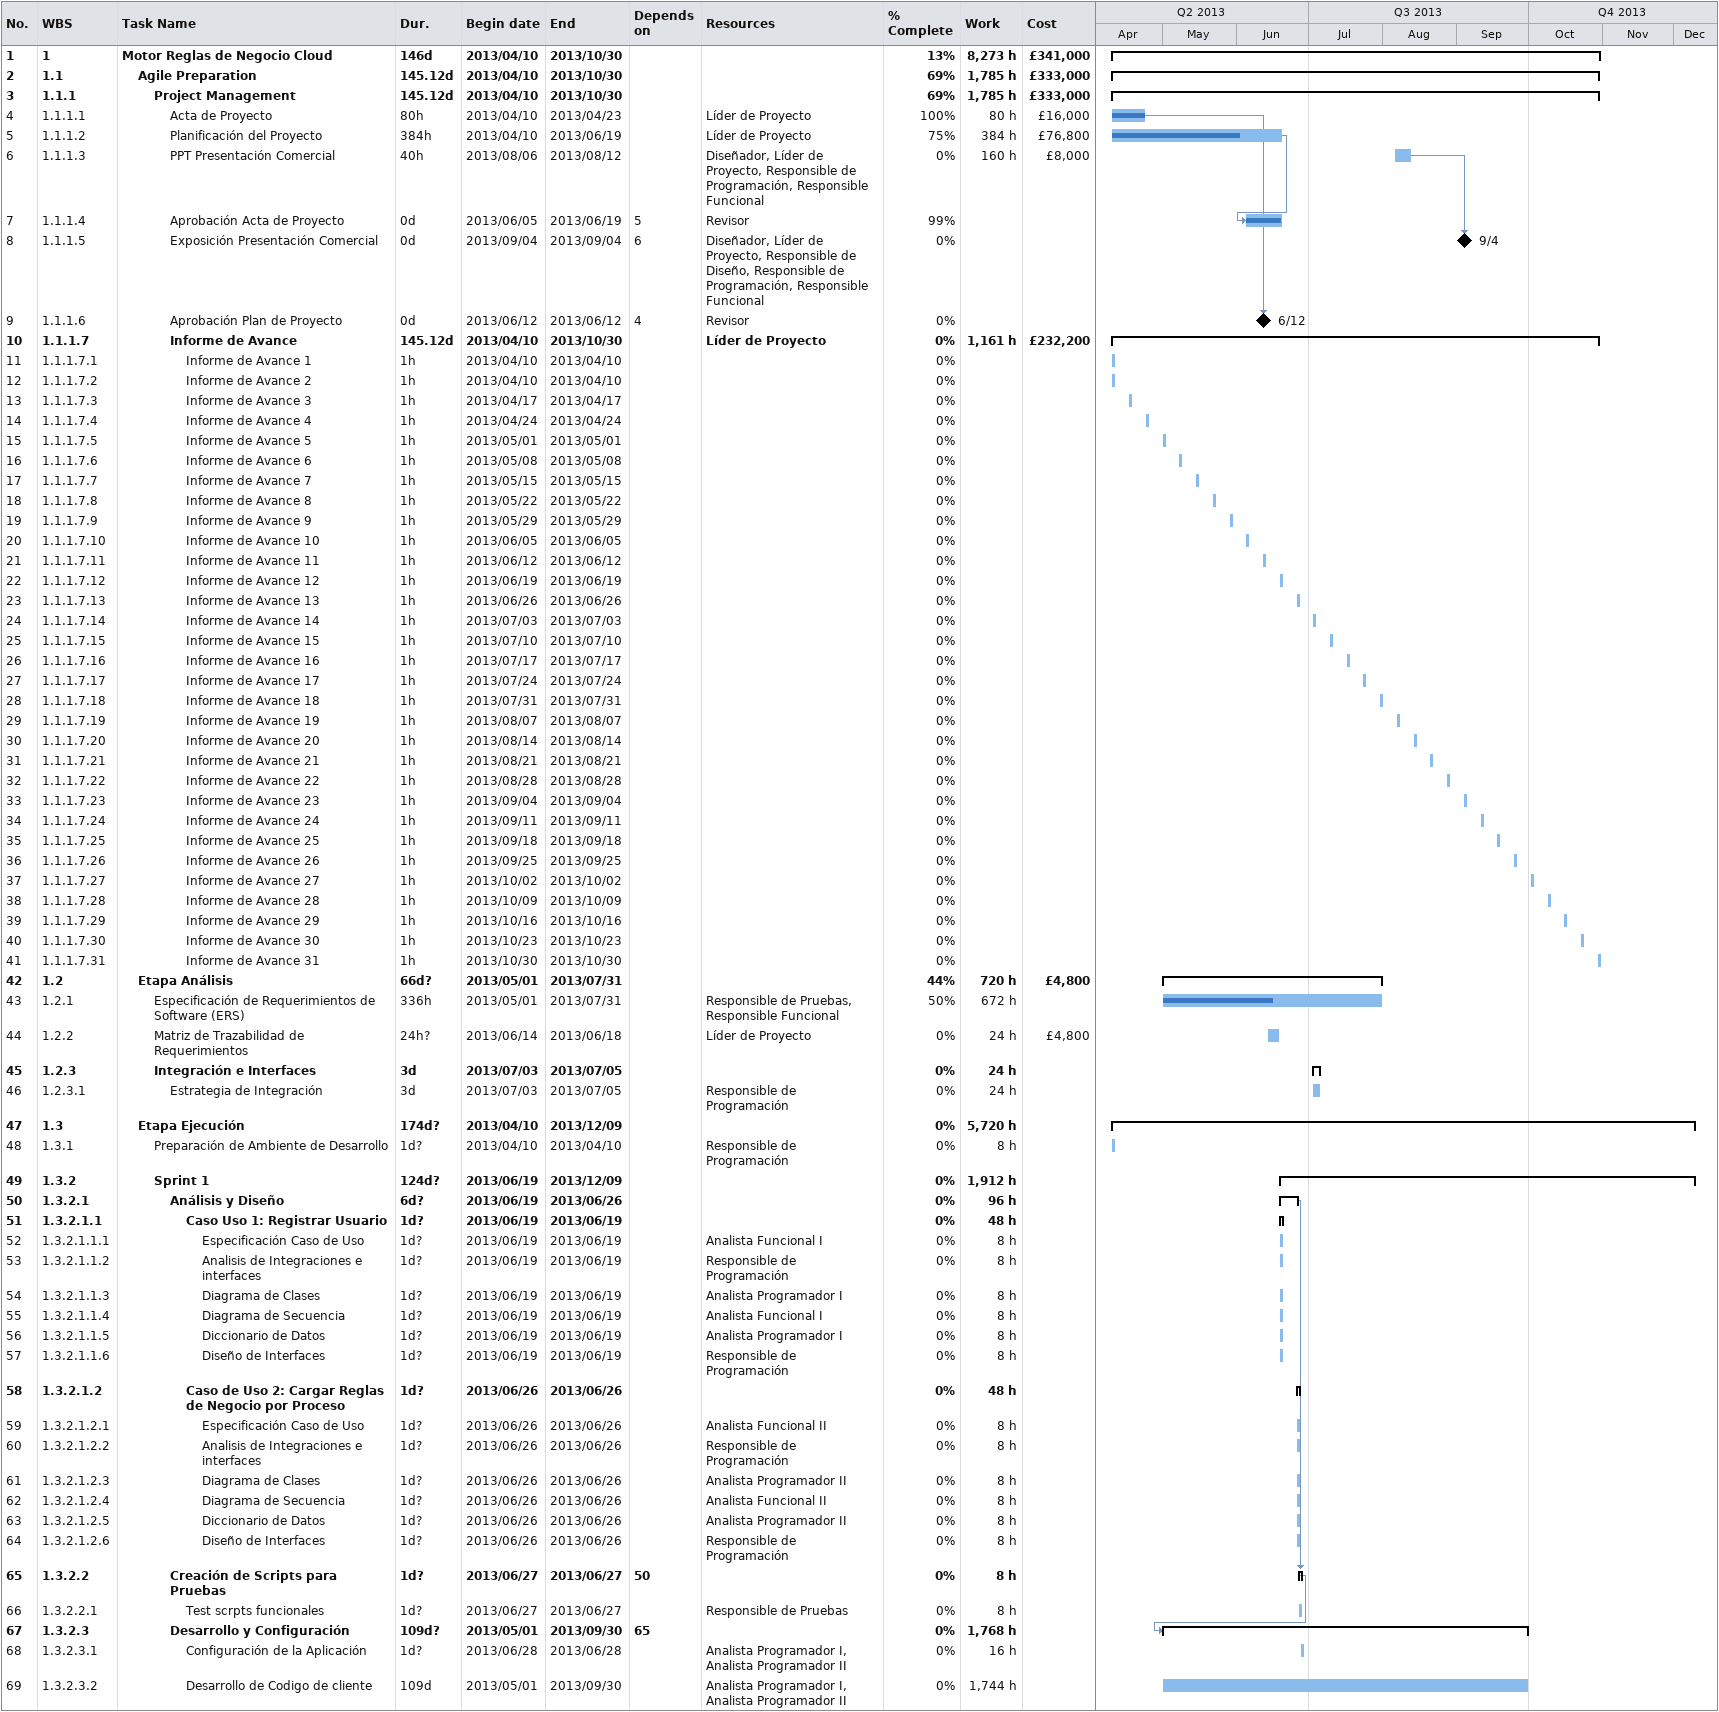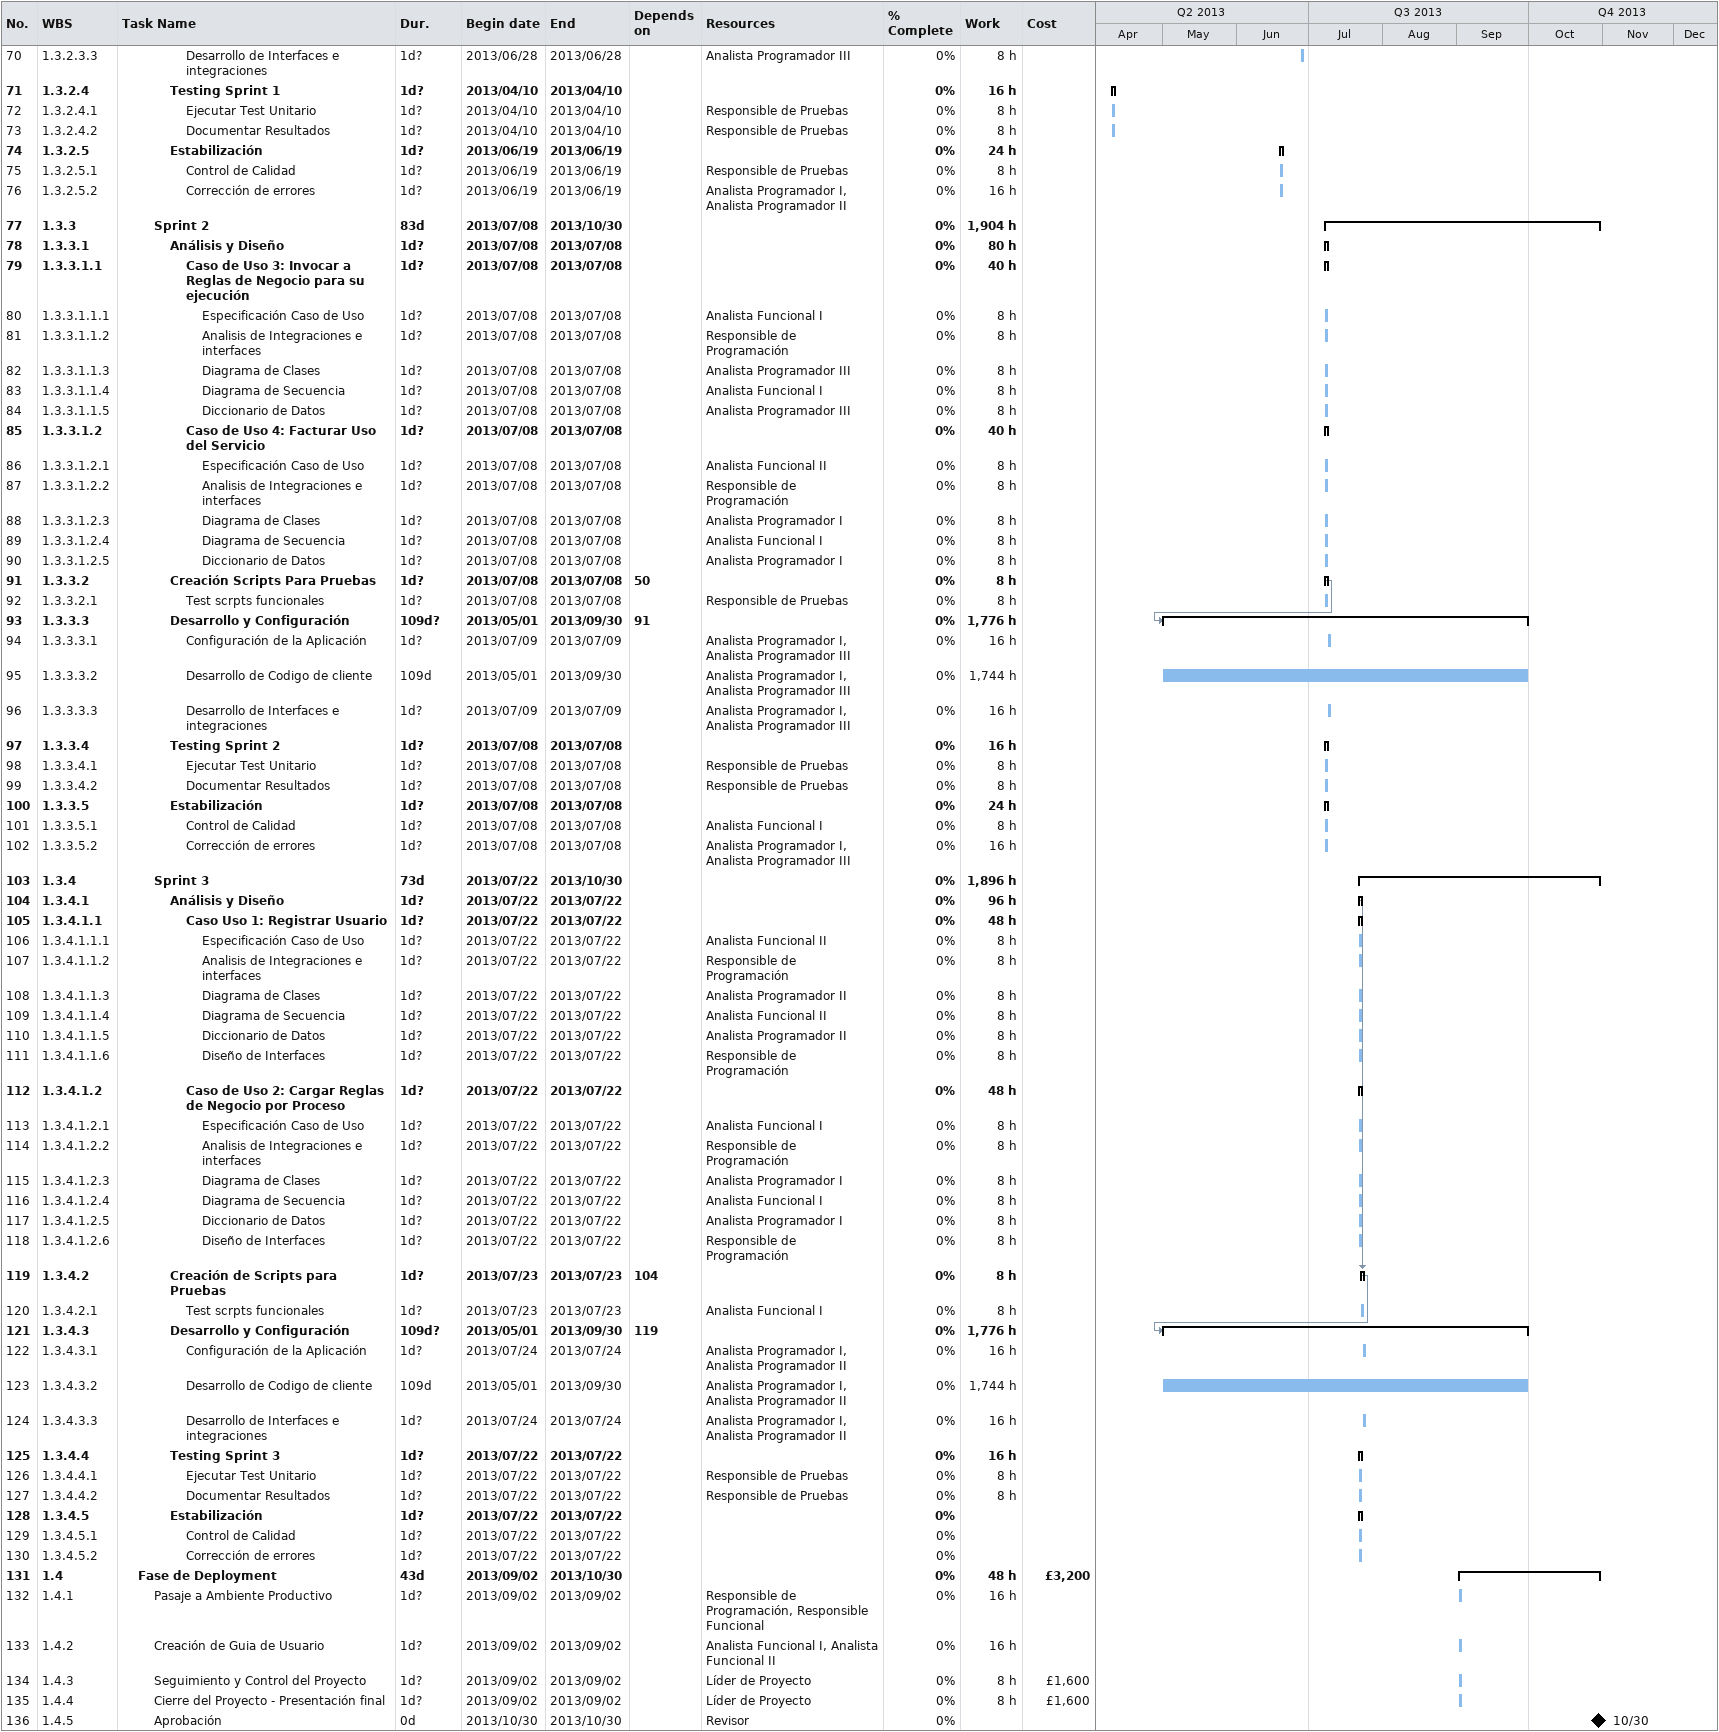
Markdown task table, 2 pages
| ID | WBS | Task | Duration | Start | Finish | Predecessors | Resources | % complete | Work (h) | Cost (£) |
|---|---|---|---|---|---|---|---|---|---|---|
| 1 | 1 | **Motor Reglas de Negocio Cloud** | 146d | 2013-04-10 | 2013-10-30 |  |  | 13 | 8273 | 341000 |
| 2 | 1.1 | **Agile Preparation** | 145.12d | 2013-04-10 | 2013-10-30 |  |  | 69 | 1785 | 333000 |
| 3 | 1.1.1 | **Project Management** | 145.12d | 2013-04-10 | 2013-10-30 |  |  | 69 | 1785 | 333000 |
| 4 | 1.1.1.1 | Acta de Proyecto | 80h | 2013-04-10 | 2013-04-23 |  | Líder de Proyecto | 100 | 80 | 16000 |
| 5 | 1.1.1.2 | Planificación del Proyecto | 384h | 2013-04-10 | 2013-06-19 |  | Líder de Proyecto | 75 | 384 | 76800 |
| 6 | 1.1.1.3 | PPT Presentación Comercial | 40h | 2013-08-06 | 2013-08-12 |  | Diseñador, Líder de Proyecto, Responsible de Programación, Responsible Funcional | 0 | 160 | 8000 |
| 7 | 1.1.1.4 | Aprobación Acta de Proyecto | 0d | 2013-06-05 | 2013-06-19 | 5 | Revisor | 99 |  |  |
| 8 | 1.1.1.5 | Exposición Presentación Comercial | 0d | 2013-09-04 | 2013-09-04 | 6 | Diseñador, Líder de Proyecto, Responsible de Diseño, Responsible de Programación, Responsible Funcional | 0 |  |  |
| 9 | 1.1.1.6 | Aprobación Plan de Proyecto | 0d | 2013-06-12 | 2013-06-12 | 4 | Revisor | 0 |  |  |
| 10 | 1.1.1.7 | **Informe de Avance** | 145.12d | 2013-04-10 | 2013-10-30 |  | Líder de Proyecto | 0 | 1161 | 232200 |
| 11 | 1.1.1.7.1 | Informe de Avance 1 | 1h | 2013-04-10 | 2013-04-10 |  |  | 0 |  |  |
| 12 | 1.1.1.7.2 | Informe de Avance 2 | 1h | 2013-04-10 | 2013-04-10 |  |  | 0 |  |  |
| 13 | 1.1.1.7.3 | Informe de Avance 3 | 1h | 2013-04-17 | 2013-04-17 |  |  | 0 |  |  |
| 14 | 1.1.1.7.4 | Informe de Avance 4 | 1h | 2013-04-24 | 2013-04-24 |  |  | 0 |  |  |
| 15 | 1.1.1.7.5 | Informe de Avance 5 | 1h | 2013-05-01 | 2013-05-01 |  |  | 0 |  |  |
| 16 | 1.1.1.7.6 | Informe de Avance 6 | 1h | 2013-05-08 | 2013-05-08 |  |  | 0 |  |  |
| 17 | 1.1.1.7.7 | Informe de Avance 7 | 1h | 2013-05-15 | 2013-05-15 |  |  | 0 |  |  |
| 18 | 1.1.1.7.8 | Informe de Avance 8 | 1h | 2013-05-22 | 2013-05-22 |  |  | 0 |  |  |
| 19 | 1.1.1.7.9 | Informe de Avance 9 | 1h | 2013-05-29 | 2013-05-29 |  |  | 0 |  |  |
| 20 | 1.1.1.7.10 | Informe de Avance 10 | 1h | 2013-06-05 | 2013-06-05 |  |  | 0 |  |  |
| 21 | 1.1.1.7.11 | Informe de Avance 11 | 1h | 2013-06-12 | 2013-06-12 |  |  | 0 |  |  |
| 22 | 1.1.1.7.12 | Informe de Avance 12 | 1h | 2013-06-19 | 2013-06-19 |  |  | 0 |  |  |
| 23 | 1.1.1.7.13 | Informe de Avance 13 | 1h | 2013-06-26 | 2013-06-26 |  |  | 0 |  |  |
| 24 | 1.1.1.7.14 | Informe de Avance 14 | 1h | 2013-07-03 | 2013-07-03 |  |  | 0 |  |  |
| 25 | 1.1.1.7.15 | Informe de Avance 15 | 1h | 2013-07-10 | 2013-07-10 |  |  | 0 |  |  |
| 26 | 1.1.1.7.16 | Informe de Avance 16 | 1h | 2013-07-17 | 2013-07-17 |  |  | 0 |  |  |
| 27 | 1.1.1.7.17 | Informe de Avance 17 | 1h | 2013-07-24 | 2013-07-24 |  |  | 0 |  |  |
| 28 | 1.1.1.7.18 | Informe de Avance 18 | 1h | 2013-07-31 | 2013-07-31 |  |  | 0 |  |  |
| 29 | 1.1.1.7.19 | Informe de Avance 19 | 1h | 2013-08-07 | 2013-08-07 |  |  | 0 |  |  |
| 30 | 1.1.1.7.20 | Informe de Avance 20 | 1h | 2013-08-14 | 2013-08-14 |  |  | 0 |  |  |
| 31 | 1.1.1.7.21 | Informe de Avance 21 | 1h | 2013-08-21 | 2013-08-21 |  |  | 0 |  |  |
| 32 | 1.1.1.7.22 | Informe de Avance 22 | 1h | 2013-08-28 | 2013-08-28 |  |  | 0 |  |  |
| 33 | 1.1.1.7.23 | Informe de Avance 23 | 1h | 2013-09-04 | 2013-09-04 |  |  | 0 |  |  |
| 34 | 1.1.1.7.24 | Informe de Avance 24 | 1h | 2013-09-11 | 2013-09-11 |  |  | 0 |  |  |
| 35 | 1.1.1.7.25 | Informe de Avance 25 | 1h | 2013-09-18 | 2013-09-18 |  |  | 0 |  |  |
| 36 | 1.1.1.7.26 | Informe de Avance 26 | 1h | 2013-09-25 | 2013-09-25 |  |  | 0 |  |  |
| 37 | 1.1.1.7.27 | Informe de Avance 27 | 1h | 2013-10-02 | 2013-10-02 |  |  | 0 |  |  |
| 38 | 1.1.1.7.28 | Informe de Avance 28 | 1h | 2013-10-09 | 2013-10-09 |  |  | 0 |  |  |
| 39 | 1.1.1.7.29 | Informe de Avance 29 | 1h | 2013-10-16 | 2013-10-16 |  |  | 0 |  |  |
| 40 | 1.1.1.7.30 | Informe de Avance 30 | 1h | 2013-10-23 | 2013-10-23 |  |  | 0 |  |  |
| 41 | 1.1.1.7.31 | Informe de Avance 31 | 1h | 2013-10-30 | 2013-10-30 |  |  | 0 |  |  |
| 42 | 1.2 | **Etapa Análisis** | 66d? | 2013-05-01 | 2013-07-31 |  |  | 44 | 720 | 4800 |
| 43 | 1.2.1 | Especificación de Requerimientos de Software (ERS) | 336h | 2013-05-01 | 2013-07-31 |  | Responsible de Pruebas, Responsible Funcional | 50 | 672 |  |
| 44 | 1.2.2 | Matriz de Trazabilidad de Requerimientos | 24h? | 2013-06-14 | 2013-06-18 |  | Líder de Proyecto | 0 | 24 | 4800 |
| 45 | 1.2.3 | **Integración e Interfaces** | 3d | 2013-07-03 | 2013-07-05 |  |  | 0 | 24 |  |
| 46 | 1.2.3.1 | Estrategia de Integración | 3d | 2013-07-03 | 2013-07-05 |  | Responsible de Programación | 0 | 24 |  |
| 47 | 1.3 | **Etapa Ejecución** | 174d? | 2013-04-10 | 2013-12-09 |  |  | 0 | 5720 |  |
| 48 | 1.3.1 | Preparación de Ambiente de Desarrollo | 1d? | 2013-04-10 | 2013-04-10 |  | Responsible de Programación | 0 | 8 |  |
| 49 | 1.3.2 | **Sprint 1** | 124d? | 2013-06-19 | 2013-12-09 |  |  | 0 | 1912 |  |
| 50 | 1.3.2.1 | **Análisis y Diseño** | 6d? | 2013-06-19 | 2013-06-26 |  |  | 0 | 96 |  |
| 51 | 1.3.2.1.1 | **Caso Uso 1: Registrar Usuario** | 1d? | 2013-06-19 | 2013-06-19 |  |  | 0 | 48 |  |
| 52 | 1.3.2.1.1.1 | Especificación Caso de Uso | 1d? | 2013-06-19 | 2013-06-19 |  | Analista Funcional I | 0 | 8 |  |
| 53 | 1.3.2.1.1.2 | Analisis de Integraciones e interfaces | 1d? | 2013-06-19 | 2013-06-19 |  | Responsible de Programación | 0 | 8 |  |
| 54 | 1.3.2.1.1.3 | Diagrama de Clases | 1d? | 2013-06-19 | 2013-06-19 |  | Analista Programador I | 0 | 8 |  |
| 55 | 1.3.2.1.1.4 | Diagrama de Secuencia | 1d? | 2013-06-19 | 2013-06-19 |  | Analista Funcional I | 0 | 8 |  |
| 56 | 1.3.2.1.1.5 | Diccionario de Datos | 1d? | 2013-06-19 | 2013-06-19 |  | Analista Programador I | 0 | 8 |  |
| 57 | 1.3.2.1.1.6 | Diseño de Interfaces | 1d? | 2013-06-19 | 2013-06-19 |  | Responsible de Programación | 0 | 8 |  |
| 58 | 1.3.2.1.2 | **Caso de Uso 2: Cargar Reglas de Negocio por Proceso** | 1d? | 2013-06-26 | 2013-06-26 |  |  | 0 | 48 |  |
| 59 | 1.3.2.1.2.1 | Especificación Caso de Uso | 1d? | 2013-06-26 | 2013-06-26 |  | Analista Funcional II | 0 | 8 |  |
| 60 | 1.3.2.1.2.2 | Analisis de Integraciones e interfaces | 1d? | 2013-06-26 | 2013-06-26 |  | Responsible de Programación | 0 | 8 |  |
| 61 | 1.3.2.1.2.3 | Diagrama de Clases | 1d? | 2013-06-26 | 2013-06-26 |  | Analista Programador II | 0 | 8 |  |
| 62 | 1.3.2.1.2.4 | Diagrama de Secuencia | 1d? | 2013-06-26 | 2013-06-26 |  | Analista Funcional II | 0 | 8 |  |
| 63 | 1.3.2.1.2.5 | Diccionario de Datos | 1d? | 2013-06-26 | 2013-06-26 |  | Analista Programador II | 0 | 8 |  |
| 64 | 1.3.2.1.2.6 | Diseño de Interfaces | 1d? | 2013-06-26 | 2013-06-26 |  | Responsible de Programación | 0 | 8 |  |
| 65 | 1.3.2.2 | **Creación de Scripts para Pruebas** | 1d? | 2013-06-27 | 2013-06-27 | 50 |  | 0 | 8 |  |
| 66 | 1.3.2.2.1 | Test scrpts funcionales | 1d? | 2013-06-27 | 2013-06-27 |  | Responsible de Pruebas | 0 | 8 |  |
| 67 | 1.3.2.3 | **Desarrollo y Configuración** | 109d? | 2013-05-01 | 2013-09-30 | 65 |  | 0 | 1768 |  |
| 68 | 1.3.2.3.1 | Configuración de la Aplicación | 1d? | 2013-06-28 | 2013-06-28 |  | Analista Programador I, Analista Programador II | 0 | 16 |  |
| 69 | 1.3.2.3.2 | Desarrollo de Codigo de cliente | 109d | 2013-05-01 | 2013-09-30 |  | Analista Programador I, Analista Programador II | 0 | 1744 |  |
| 70 | 1.3.2.3.3 | Desarrollo de Interfaces e integraciones | 1d? | 2013-06-28 | 2013-06-28 |  | Analista Programador III | 0 | 8 |  |
| 71 | 1.3.2.4 | **Testing Sprint 1** | 1d? | 2013-04-10 | 2013-04-10 |  |  | 0 | 16 |  |
| 72 | 1.3.2.4.1 | Ejecutar Test Unitario | 1d? | 2013-04-10 | 2013-04-10 |  | Responsible de Pruebas | 0 | 8 |  |
| 73 | 1.3.2.4.2 | Documentar Resultados | 1d? | 2013-04-10 | 2013-04-10 |  | Responsible de Pruebas | 0 | 8 |  |
| 74 | 1.3.2.5 | **Estabilización** | 1d? | 2013-06-19 | 2013-06-19 |  |  | 0 | 24 |  |
| 75 | 1.3.2.5.1 | Control de Calidad | 1d? | 2013-06-19 | 2013-06-19 |  | Responsible de Pruebas | 0 | 8 |  |
| 76 | 1.3.2.5.2 | Corrección de errores | 1d? | 2013-06-19 | 2013-06-19 |  | Analista Programador I, Analista Programador II | 0 | 16 |  |
| 77 | 1.3.3 | **Sprint 2** | 83d | 2013-07-08 | 2013-10-30 |  |  | 0 | 1904 |  |
| 78 | 1.3.3.1 | **Análisis y Diseño** | 1d? | 2013-07-08 | 2013-07-08 |  |  | 0 | 80 |  |
| 79 | 1.3.3.1.1 | **Caso de Uso 3: Invocar a Reglas de Negocio para su ejecución** | 1d? | 2013-07-08 | 2013-07-08 |  |  | 0 | 40 |  |
| 80 | 1.3.3.1.1.1 | Especificación Caso de Uso | 1d? | 2013-07-08 | 2013-07-08 |  | Analista Funcional I | 0 | 8 |  |
| 81 | 1.3.3.1.1.2 | Analisis de Integraciones e interfaces | 1d? | 2013-07-08 | 2013-07-08 |  | Responsible de Programación | 0 | 8 |  |
| 82 | 1.3.3.1.1.3 | Diagrama de Clases | 1d? | 2013-07-08 | 2013-07-08 |  | Analista Programador III | 0 | 8 |  |
| 83 | 1.3.3.1.1.4 | Diagrama de Secuencia | 1d? | 2013-07-08 | 2013-07-08 |  | Analista Funcional I | 0 | 8 |  |
| 84 | 1.3.3.1.1.5 | Diccionario de Datos | 1d? | 2013-07-08 | 2013-07-08 |  | Analista Programador III | 0 | 8 |  |
| 85 | 1.3.3.1.2 | **Caso de Uso 4: Facturar Uso del Servicio** | 1d? | 2013-07-08 | 2013-07-08 |  |  | 0 | 40 |  |
| 86 | 1.3.3.1.2.1 | Especificación Caso de Uso | 1d? | 2013-07-08 | 2013-07-08 |  | Analista Funcional II | 0 | 8 |  |
| 87 | 1.3.3.1.2.2 | Analisis de Integraciones e interfaces | 1d? | 2013-07-08 | 2013-07-08 |  | Responsible de Programación | 0 | 8 |  |
| 88 | 1.3.3.1.2.3 | Diagrama de Clases | 1d? | 2013-07-08 | 2013-07-08 |  | Analista Programador I | 0 | 8 |  |
| 89 | 1.3.3.1.2.4 | Diagrama de Secuencia | 1d? | 2013-07-08 | 2013-07-08 |  | Analista Funcional I | 0 | 8 |  |
| 90 | 1.3.3.1.2.5 | Diccionario de Datos | 1d? | 2013-07-08 | 2013-07-08 |  | Analista Programador I | 0 | 8 |  |
| 91 | 1.3.3.2 | **Creación Scripts Para Pruebas** | 1d? | 2013-07-08 | 2013-07-08 | 50 |  | 0 | 8 |  |
| 92 | 1.3.3.2.1 | Test scrpts funcionales | 1d? | 2013-07-08 | 2013-07-08 |  | Responsible de Pruebas | 0 | 8 |  |
| 93 | 1.3.3.3 | **Desarrollo y Configuración** | 109d? | 2013-05-01 | 2013-09-30 | 91 |  | 0 | 1776 |  |
| 94 | 1.3.3.3.1 | Configuración de la Aplicación | 1d? | 2013-07-09 | 2013-07-09 |  | Analista Programador I, Analista Programador III | 0 | 16 |  |
| 95 | 1.3.3.3.2 | Desarrollo de Codigo de cliente | 109d | 2013-05-01 | 2013-09-30 |  | Analista Programador I, Analista Programador III | 0 | 1744 |  |
| 96 | 1.3.3.3.3 | Desarrollo de Interfaces e integraciones | 1d? | 2013-07-09 | 2013-07-09 |  | Analista Programador I, Analista Programador III | 0 | 16 |  |
| 97 | 1.3.3.4 | **Testing Sprint 2** | 1d? | 2013-07-08 | 2013-07-08 |  |  | 0 | 16 |  |
| 98 | 1.3.3.4.1 | Ejecutar Test Unitario | 1d? | 2013-07-08 | 2013-07-08 |  | Responsible de Pruebas | 0 | 8 |  |
| 99 | 1.3.3.4.2 | Documentar Resultados | 1d? | 2013-07-08 | 2013-07-08 |  | Responsible de Pruebas | 0 | 8 |  |
| 100 | 1.3.3.5 | **Estabilización** | 1d? | 2013-07-08 | 2013-07-08 |  |  | 0 | 24 |  |
| 101 | 1.3.3.5.1 | Control de Calidad | 1d? | 2013-07-08 | 2013-07-08 |  | Analista Funcional I | 0 | 8 |  |
| 102 | 1.3.3.5.2 | Corrección de errores | 1d? | 2013-07-08 | 2013-07-08 |  | Analista Programador I, Analista Programador III | 0 | 16 |  |
| 103 | 1.3.4 | **Sprint 3** | 73d | 2013-07-22 | 2013-10-30 |  |  | 0 | 1896 |  |
| 104 | 1.3.4.1 | **Análisis y Diseño** | 1d? | 2013-07-22 | 2013-07-22 |  |  | 0 | 96 |  |
| 105 | 1.3.4.1.1 | **Caso Uso 1: Registrar Usuario** | 1d? | 2013-07-22 | 2013-07-22 |  |  | 0 | 48 |  |
| 106 | 1.3.4.1.1.1 | Especificación Caso de Uso | 1d? | 2013-07-22 | 2013-07-22 |  | Analista Funcional II | 0 | 8 |  |
| 107 | 1.3.4.1.1.2 | Analisis de Integraciones e interfaces | 1d? | 2013-07-22 | 2013-07-22 |  | Responsible de Programación | 0 | 8 |  |
| 108 | 1.3.4.1.1.3 | Diagrama de Clases | 1d? | 2013-07-22 | 2013-07-22 |  | Analista Programador II | 0 | 8 |  |
| 109 | 1.3.4.1.1.4 | Diagrama de Secuencia | 1d? | 2013-07-22 | 2013-07-22 |  | Analista Funcional II | 0 | 8 |  |
| 110 | 1.3.4.1.1.5 | Diccionario de Datos | 1d? | 2013-07-22 | 2013-07-22 |  | Analista Programador II | 0 | 8 |  |
| 111 | 1.3.4.1.1.6 | Diseño de Interfaces | 1d? | 2013-07-22 | 2013-07-22 |  | Responsible de Programación | 0 | 8 |  |
| 112 | 1.3.4.1.2 | **Caso de Uso 2: Cargar Reglas de Negocio por Proceso** | 1d? | 2013-07-22 | 2013-07-22 |  |  | 0 | 48 |  |
| 113 | 1.3.4.1.2.1 | Especificación Caso de Uso | 1d? | 2013-07-22 | 2013-07-22 |  | Analista Funcional I | 0 | 8 |  |
| 114 | 1.3.4.1.2.2 | Analisis de Integraciones e interfaces | 1d? | 2013-07-22 | 2013-07-22 |  | Responsible de Programación | 0 | 8 |  |
| 115 | 1.3.4.1.2.3 | Diagrama de Clases | 1d? | 2013-07-22 | 2013-07-22 |  | Analista Programador I | 0 | 8 |  |
| 116 | 1.3.4.1.2.4 | Diagrama de Secuencia | 1d? | 2013-07-22 | 2013-07-22 |  | Analista Funcional I | 0 | 8 |  |
| 117 | 1.3.4.1.2.5 | Diccionario de Datos | 1d? | 2013-07-22 | 2013-07-22 |  | Analista Programador I | 0 | 8 |  |
| 118 | 1.3.4.1.2.6 | Diseño de Interfaces | 1d? | 2013-07-22 | 2013-07-22 |  | Responsible de Programación | 0 | 8 |  |
| 119 | 1.3.4.2 | **Creación de Scripts para Pruebas** | 1d? | 2013-07-23 | 2013-07-23 | 104 |  | 0 | 8 |  |
| 120 | 1.3.4.2.1 | Test scrpts funcionales | 1d? | 2013-07-23 | 2013-07-23 |  | Analista Funcional I | 0 | 8 |  |
| 121 | 1.3.4.3 | **Desarrollo y Configuración** | 109d? | 2013-05-01 | 2013-09-30 | 119 |  | 0 | 1776 |  |
| 122 | 1.3.4.3.1 | Configuración de la Aplicación | 1d? | 2013-07-24 | 2013-07-24 |  | Analista Programador I, Analista Programador II | 0 | 16 |  |
| 123 | 1.3.4.3.2 | Desarrollo de Codigo de cliente | 109d | 2013-05-01 | 2013-09-30 |  | Analista Programador I, Analista Programador II | 0 | 1744 |  |
| 124 | 1.3.4.3.3 | Desarrollo de Interfaces e integraciones | 1d? | 2013-07-24 | 2013-07-24 |  | Analista Programador I, Analista Programador II | 0 | 16 |  |
| 125 | 1.3.4.4 | **Testing Sprint 3** | 1d? | 2013-07-22 | 2013-07-22 |  |  | 0 | 16 |  |
| 126 | 1.3.4.4.1 | Ejecutar Test Unitario | 1d? | 2013-07-22 | 2013-07-22 |  | Responsible de Pruebas | 0 | 8 |  |
| 127 | 1.3.4.4.2 | Documentar Resultados | 1d? | 2013-07-22 | 2013-07-22 |  | Responsible de Pruebas | 0 | 8 |  |
| 128 | 1.3.4.5 | **Estabilización** | 1d? | 2013-07-22 | 2013-07-22 |  |  | 0 |  |  |
| 129 | 1.3.4.5.1 | Control de Calidad | 1d? | 2013-07-22 | 2013-07-22 |  |  | 0 |  |  |
| 130 | 1.3.4.5.2 | Corrección de errores | 1d? | 2013-07-22 | 2013-07-22 |  |  | 0 |  |  |
| 131 | 1.4 | **Fase de Deployment** | 43d | 2013-09-02 | 2013-10-30 |  |  | 0 | 48 | 3200 |
| 132 | 1.4.1 | Pasaje a Ambiente Productivo | 1d? | 2013-09-02 | 2013-09-02 |  | Responsible de Programación, Responsible Funcional | 0 | 16 |  |
| 133 | 1.4.2 | Creación de Guia de Usuario | 1d? | 2013-09-02 | 2013-09-02 |  | Analista Funcional I, Analista Funcional II | 0 | 16 |  |
| 134 | 1.4.3 | Seguimiento y Control del Proyecto | 1d? | 2013-09-02 | 2013-09-02 |  | Líder de Proyecto | 0 | 8 | 1600 |
| 135 | 1.4.4 | Cierre del Proyecto - Presentación final | 1d? | 2013-09-02 | 2013-09-02 |  | Líder de Proyecto | 0 | 8 | 1600 |
| 136 | 1.4.5 | Aprobación | 0d | 2013-10-30 | 2013-10-30 |  | Revisor | 0 |  |  |
